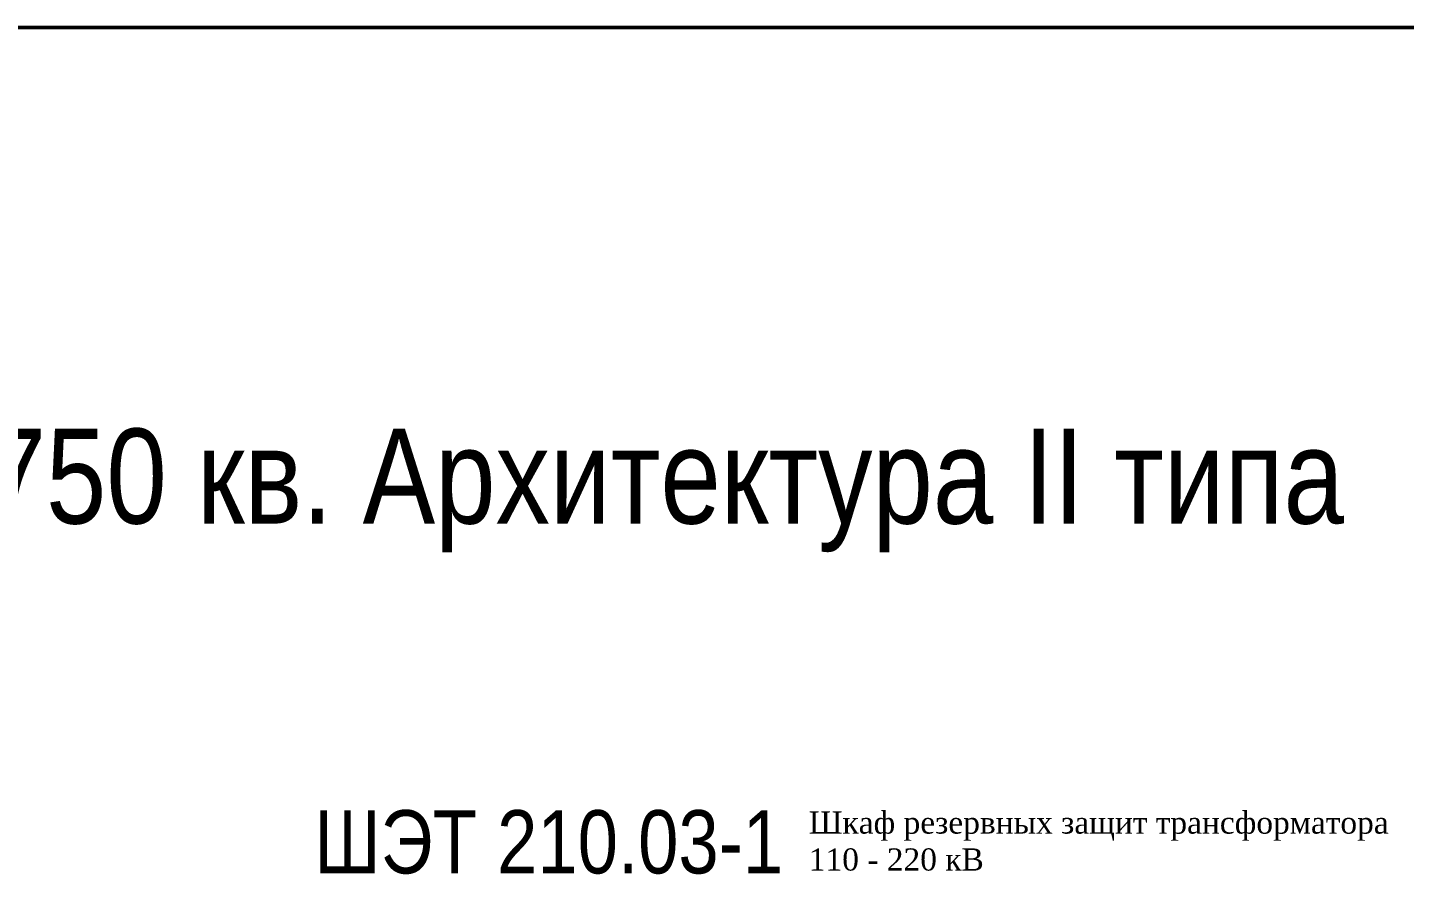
# Model space of a CAD drawing. Header units: millimetres. Extents: x 25558 to 49929, y 1902 to 19390.
# Drawn here: x 38819 to 40996, y 18025 to 19390 of the extents above; entities that cross this region are included whole.
import ezdxf

# ---------------------------------------------------------------- set-up
doc = ezdxf.new("R2010")
doc.units = ezdxf.units.MM
doc.layers.add('Основная', color=7, linetype='Continuous', lineweight=30)
doc.layers.add('Тонкая', color=7, linetype='Continuous', lineweight=5)
doc.styles.add('Narrow', font='ARIALN.TTF')

msp = doc.modelspace()

# ---------------------------------------------------------------- linework, layer by layer
at = {"layer": 'Тонкая', "lineweight": 50}
msp.add_lwpolyline([(33517, 19390), (42096, 19390), (42096, 13291), (33517, 13291)], close=True, dxfattribs=at)

# ---------------------------------------------------------------- texts
at = {"style": 'Narrow'}
for s, height, p in [('Типовые шкафы ШЭТ РЗА (авто)трансформаторов 110 – 750 кв. Архитектура II типа', 150, (34106, 18606)), ('ШЭТ 210.03-1', 100, (39272, 18053))]:
    msp.add_text(s, height=height, dxfattribs=at).set_placement(p)
at = {"layer": 'Основная', "insert": (40054, 18104), "char_height": 35, "width": 986.61, "attachment_point": 4, "style": 'Narrow'}
msp.add_mtext('{\\fTimes New Roman|b0|i0|c204|p18;Шкаф резервных защит трансформатора 110 - 220 кВ}', dxfattribs=at)

doc.saveas('drawing.dxf')
